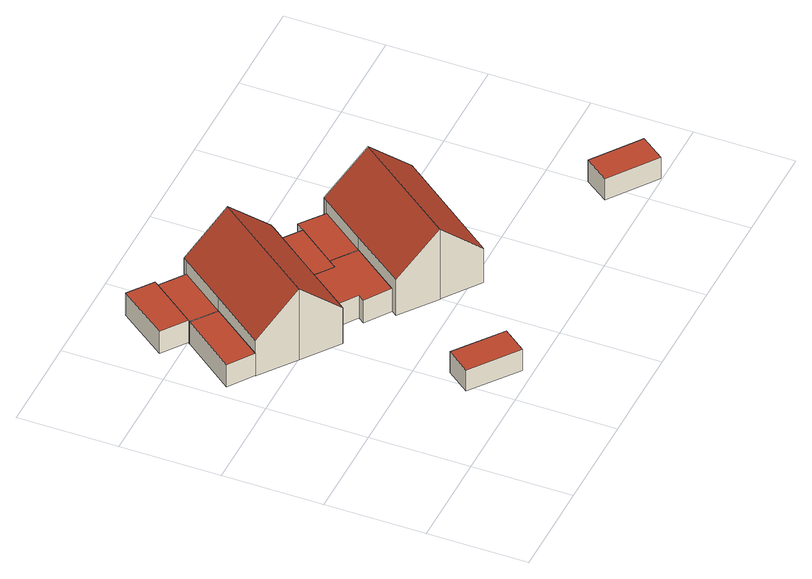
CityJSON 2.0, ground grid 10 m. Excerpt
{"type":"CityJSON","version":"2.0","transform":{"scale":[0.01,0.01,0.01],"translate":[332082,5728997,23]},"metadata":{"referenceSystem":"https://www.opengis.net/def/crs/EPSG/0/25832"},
"CityObjects":{
"building1":{"type":"Building","attributes":{"Geometrietyp2DReferenz":"3000","Gemeindeschluessel":"05170048","function":"51009_1610","roofType":"1000","measuredHeight":2.6},"geometry":[{"type":"Solid","lod":"2","boundaries":[[[[0,1,2,3]],[[4,5,1,0]],[[6,7,5,4]],[[3,2,7,6]],[[4,0,3,6]],[[1,5,7,2]]]],"semantics":{"surfaces":[{"type":"WallSurface"},{"type":"RoofSurface"},{"type":"GroundSurface"}],"values":[[0,0,0,0,1,2]]}}]},
"building2":{"type":"Building","attributes":{"Geometrietyp2DReferenz":"3000","Gemeindeschluessel":"05170048","function":"31001_2463","roofType":"1000","measuredHeight":2.47},"address":[{"country":"Germany","locality":"Wesel","thoroughfareNumber":"311","thoroughfareName":"Reeser Landstraße"}],"geometry":[{"type":"Solid","lod":"2","boundaries":[[[[8,9,10,11]],[[12,13,9,8]],[[14,15,13,12]],[[11,10,15,14]],[[12,8,11,14]],[[9,13,15,10]]]],"semantics":{"surfaces":[{"type":"WallSurface"},{"type":"RoofSurface"},{"type":"GroundSurface"}],"values":[[0,0,0,0,1,2]]}}]},
"building3":{"type":"Building","attributes":{"Geometrietyp2DReferenz":"3000","Gemeindeschluessel":"05170048","function":"31001_2463","roofType":"1000","measuredHeight":2.59},"address":[{"country":"Germany","locality":"Wesel","thoroughfareNumber":"319","thoroughfareName":"Reeser Landstraße"}],"geometry":[{"type":"Solid","lod":"2","boundaries":[[[[16,17,18,19]],[[20,21,17,16]],[[22,23,21,20]],[[24,25,23,22]],[[19,18,25,24]],[[22,20,16,19,24]],[[17,21,23,25,18]]]],"semantics":{"surfaces":[{"type":"WallSurface"},{"type":"RoofSurface"},{"type":"GroundSurface"}],"values":[[0,0,0,0,0,1,2]]}}]},
"building4":{"type":"Building","attributes":{"Geometrietyp2DReferenz":"3000","Gemeindeschluessel":"05170048","function":"31001_1010","roofType":"2100","measuredHeight":8.35},"address":[{"country":"Germany","locality":"Wesel","thoroughfareNumber":"317","thoroughfareName":"Reeser Landstraße"}],"geometry":[{"type":"Solid","lod":"2","boundaries":[[[[26,27,28,29]],[[30,31,27,26]],[[32,33,31,30]],[[34,35,33,32]],[[36,37,35,34]],[[29,28,37,36]],[[34,32,30,26,29,36]],[[27,31,33,35,37,28]]]],"semantics":{"surfaces":[{"type":"WallSurface"},{"type":"RoofSurface"},{"type":"GroundSurface"}],"values":[[0,0,0,0,0,0,1,2]]}}]},
"building5":{"type":"Building","attributes":{"Geometrietyp2DReferenz":"3000","Gemeindeschluessel":"05170048","function":"31001_2463","roofType":"1000","measuredHeight":2.6},"address":[{"country":"Germany","locality":"Wesel","thoroughfareNumber":"317","thoroughfareName":"Reeser Landstraße"}],"geometry":[{"type":"Solid","lod":"2","boundaries":[[[[38,39,40,20]],[[0,41,39,38]],[[3,42,41,0]],[[22,43,42,3]],[[20,40,43,22]],[[3,0,38,20,22]],[[39,41,42,43,40]]]],"semantics":{"surfaces":[{"type":"WallSurface"},{"type":"RoofSurface"},{"type":"GroundSurface"}],"values":[[0,0,0,0,0,1,2]]}}]},
"building6":{"type":"Building","attributes":{"Geometrietyp2DReferenz":"3000","Gemeindeschluessel":"05170048","function":"31001_1010","roofType":"2100","measuredHeight":8.37},"address":[{"country":"Germany","locality":"Wesel","thoroughfareNumber":"315","thoroughfareName":"Reeser Landstraße"}],"geometry":[{"type":"Solid","lod":"2","boundaries":[[[[44,45,46,47]],[[48,28,45,44]],[[49,37,28,48]],[[50,51,37,49]],[[52,53,51,50]],[[47,46,53,52]],[[50,49,48,44,47,52]],[[45,28,37,51,53,46]]]],"semantics":{"surfaces":[{"type":"WallSurface"},{"type":"RoofSurface"},{"type":"GroundSurface"}],"values":[[0,0,0,0,0,0,1,2]]}}]},
"building7":{"type":"Building","attributes":{"Geometrietyp2DReferenz":"3000","Gemeindeschluessel":"05170048","function":"51009_1610","roofType":"1000","measuredHeight":2.67},"geometry":[{"type":"Solid","lod":"2","boundaries":[[[[54,55,56,57]],[[58,59,55,54]],[[60,61,59,58]],[[62,63,61,60]],[[64,65,63,62]],[[66,67,65,64]],[[68,69,67,66]],[[57,56,69,68]],[[66,64,62,60,58,54,57,68]],[[55,59,61,63,65,67,69,56]]]],"semantics":{"surfaces":[{"type":"WallSurface"},{"type":"RoofSurface"},{"type":"GroundSurface"}],"values":[[0,0,0,0,0,0,0,0,1,2]]}}]},
"building8":{"type":"Building","attributes":{"Geometrietyp2DReferenz":"3000","Gemeindeschluessel":"05170048","function":"31001_2463","roofType":"1000","measuredHeight":2.64},"address":[{"country":"Germany","locality":"Wesel","thoroughfareNumber":"315","thoroughfareName":"Reeser Landstraße"}],"geometry":[{"type":"Solid","lod":"2","boundaries":[[[[70,71,72,73]],[[54,74,71,70]],[[57,75,74,54]],[[68,76,75,57]],[[73,72,76,68]],[[57,54,70,73,68]],[[71,74,75,76,72]]]],"semantics":{"surfaces":[{"type":"WallSurface"},{"type":"RoofSurface"},{"type":"GroundSurface"}],"values":[[0,0,0,0,0,1,2]]}}]},
"building9":{"type":"Building","attributes":{"Geometrietyp2DReferenz":"3000","Gemeindeschluessel":"05170048","function":"31001_1010","roofType":"2100","measuredHeight":8.28},"address":[{"country":"Germany","locality":"Wesel","thoroughfareNumber":"313","thoroughfareName":"Reeser Landstraße"}],"geometry":[{"type":"Solid","lod":"2","boundaries":[[[[77,78,79,80]],[[81,82,78,77]],[[83,84,82,81]],[[85,86,84,83]],[[87,88,86,85]],[[80,79,88,87]],[[85,83,81,77,80,87]],[[78,82,84,86,88,79]]]],"semantics":{"surfaces":[{"type":"WallSurface"},{"type":"RoofSurface"},{"type":"GroundSurface"}],"values":[[0,0,0,0,0,0,1,2]]}}]},
"building10":{"type":"Building","attributes":{"Geometrietyp2DReferenz":"3000","Gemeindeschluessel":"05170048","function":"31001_2463","roofType":"1000","measuredHeight":2.63},"address":[{"country":"Germany","locality":"Wesel","thoroughfareNumber":"313","thoroughfareName":"Reeser Landstraße"}],"geometry":[{"type":"Solid","lod":"2","boundaries":[[[[89,90,91,70]],[[92,93,90,89]],[[58,94,93,92]],[[54,95,94,58]],[[70,91,95,54]],[[58,92,89,70,54]],[[90,93,94,95,91]]]],"semantics":{"surfaces":[{"type":"WallSurface"},{"type":"RoofSurface"},{"type":"GroundSurface"}],"values":[[0,0,0,0,0,1,2]]}}]},
"building11":{"type":"Building","attributes":{"Geometrietyp2DReferenz":"3000","Gemeindeschluessel":"05170048","function":"31001_1010","roofType":"2100","measuredHeight":8.2},"address":[{"country":"Germany","locality":"Wesel","thoroughfareNumber":"311","thoroughfareName":"Reeser Landstraße"}],"geometry":[{"type":"Solid","lod":"2","boundaries":[[[[96,97,98,87]],[[99,100,97,96]],[[80,101,100,99]],[[87,98,101,80]],[[99,96,87,80]],[[97,100,101,98]]]],"semantics":{"surfaces":[{"type":"WallSurface"},{"type":"RoofSurface"},{"type":"GroundSurface"}],"values":[[0,0,0,0,1,2]]}}]},
"building12":{"type":"Building","attributes":{"Geometrietyp2DReferenz":"3000","Gemeindeschluessel":"05170048","function":"31001_2463","roofType":"1000","measuredHeight":2.52},"address":[{"country":"Germany","locality":"Wesel","thoroughfareNumber":"17","thoroughfareName":"Saturnweg"}],"geometry":[{"type":"Solid","lod":"2","boundaries":[[[[102,103,104,105]],[[106,107,103,102]],[[108,109,107,106]],[[105,104,109,108]],[[106,102,105,108]],[[103,107,109,104]]]],"semantics":{"surfaces":[{"type":"WallSurface"},{"type":"RoofSurface"},{"type":"GroundSurface"}],"values":[[0,0,0,0,1,2]]}}]}
},
"vertices":[
[724,2778,417],[724,2778,158],[487,2956,158],[487,2956,417],[319,2242,417],[319,2242,158],[73,2416,417],[73,2416,158],
[1578,340,345],[1578,340,98],[1114,690,98],[1114,690,345],[1401,106,345],[1401,106,98],[936,457,345],[936,457,98],
[865,3457,417],[865,3457,158],[622,3638,158],[622,3638,417],[837,3419,417],[837,3419,158],[499,2972,417],[499,2972,158],[255,3152,417],[255,3152,158],
[319,2242,570],[319,2242,152],[678,1972,152],[678,1972,986],[724,2778,570],[724,2778,152],[1074,3241,570],[1074,3241,152],[1103,3280,570],[1103,3280,152],[1464,3010,987],[1464,3010,152],
[1074,3241,417],[1074,3241,157],[837,3419,157],[724,2778,157],[487,2956,157],[499,2972,157],
[1038,1702,575],[1038,1702,152],[1445,2240,152],[1445,2240,575],[678,1972,989],[1464,3010,988],[1823,2740,575],[1823,2740,152],[1795,2702,575],[1795,2702,152],
[1744,2138,423],[1744,2138,156],[1686,2061,156],[1686,2061,423],[1982,1957,423],[1982,1957,156],[1616,1472,423],[1616,1472,156],[1370,1643,423],[1370,1643,156],[1417,1706,423],[1417,1706,156],[1170,1876,423],[1170,1876,156],[1445,2240,423],[1445,2240,156],
[2037,2524,423],[2037,2524,159],[1795,2702,159],[1795,2702,423],[1744,2138,159],[1686,2061,159],[1445,2240,159],
[1574,1417,576],[1574,1417,159],[1931,1143,159],[1931,1143,987],[1982,1957,575],[1982,1957,159],[2332,2420,575],[2332,2420,159],[2360,2456,575],[2360,2456,159],[2718,2182,987],[2718,2182,159],
[2096,2601,423],[2096,2601,160],[2037,2524,160],[2332,2420,423],[2332,2420,160],[1982,1957,160],[1744,2138,160],
[3077,1911,574],[3077,1911,166],[2718,2182,166],[2291,872,573],[2291,872,166],[1931,1143,166],
[4470,251,361],[4470,251,109],[3999,594,109],[3999,594,361],[4292,9,361],[4292,9,109],[3822,352,361],[3822,352,109]
]}
